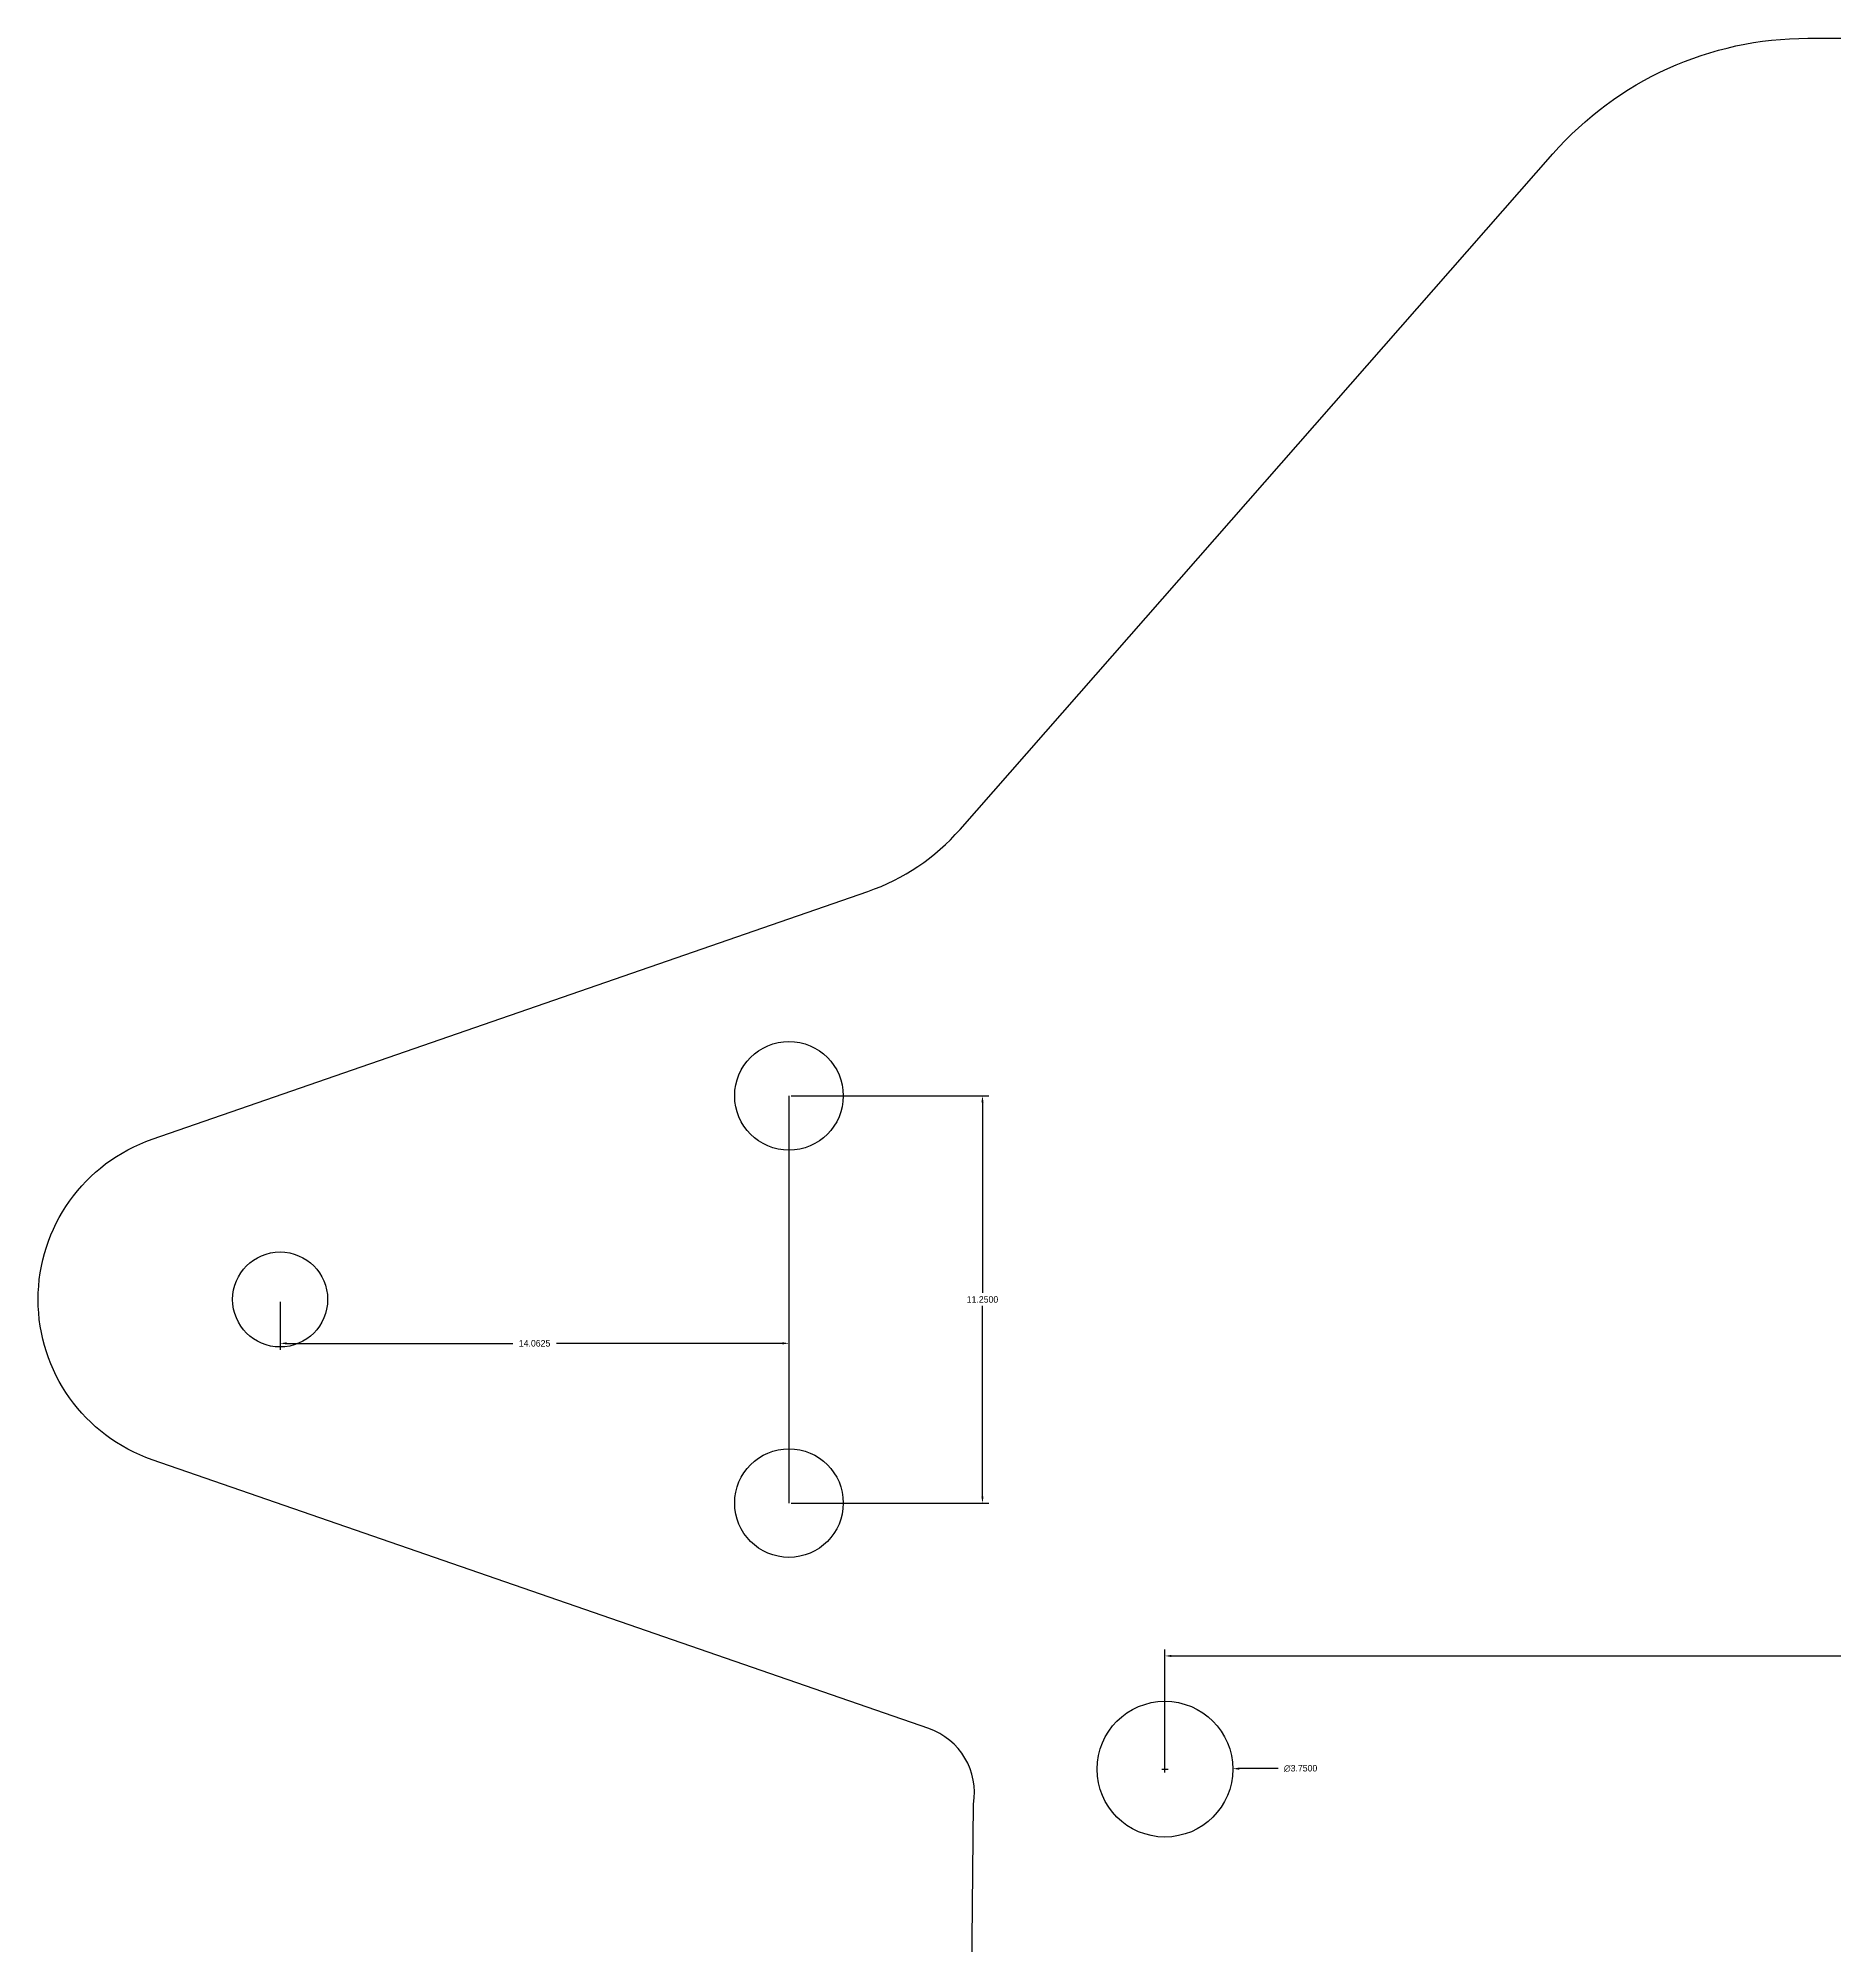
# Model space of a CAD drawing. Header units: millimetres. Extents: x 118 to 284, y -36 to 332.
# Drawn here: x 117.7 to 167.4, y 199.8 to 252.5 of the extents above; entities that cross this region are included whole.
import ezdxf

# ---------------------------------------------------------------- set-up
doc = ezdxf.new("R2010")
doc.units = ezdxf.units.MM
doc.header["$MEASUREMENT"] = 0
doc.layers.get('Defpoints').update_dxf_attribs({"color": 240})
doc.layers.add('参考线', color=180, linetype='Continuous')
doc.dimstyles.get("Standard").update_dxf_attribs({"dimtxt": 0.18, "dimasz": 0.18, "dimexe": 0.18, "dimexo": 0.0625, "dimgap": 0.09, "dimtad": 0, "dimtih": 1, "dimtoh": 1, "dimdec": 4, "dimzin": 0, "dimdsep": 46, "dimtxsty": 'Standard', "dimcen": 0.09, "dimadec": 0, "dimazin": 0, "dimtfac": 1, "dimtdec": 4, "dimtofl": 0, "dimtmove": 0, "dimatfit": 3, "dimfxl": 1, "dimtolj": 1, "dimtzin": 0, "dimarcsym": 0})

# ---------------------------------------------------------------- blocks, each defined once
blk = doc.blocks.new('*D12')
at = {"layer": 'Defpoints', "color": 0, "linetype": 'Continuous', "transparency": 16777216}
for p in [(147.009, 204.624), (150.759, 204.649)]:
    blk.add_point(p, dxfattribs=at)
at = {"layer": '参考线', "color": 0, "linetype": 'Continuous', "lineweight": -2, "transparency": 16777216}
for p, q in [((148.794, 204.637), (148.974, 204.637)), ((148.884, 204.547), (148.884, 204.727)), ((152.015, 204.657), (150.939, 204.65))]:
    blk.add_line(p, q, dxfattribs=at)
at = {"layer": '参考线', "color": 0, "linetype": 'Continuous', "transparency": 16777216}
blk.add_solid([(150.939, 204.68), (150.939, 204.62), (150.759, 204.649)], dxfattribs=at)
at = {"layer": '参考线', "color": 0, "linetype": 'Continuous', "transparency": 16777216, "insert": (152.633, 204.657), "char_height": 0.18, "attachment_point": 5}
blk.add_mtext('\\A1;∅3.7500', dxfattribs=at)
blk = doc.blocks.new('*D13')
at = {"layer": 'Defpoints', "color": 0, "linetype": 'Continuous', "transparency": 16777216}
for p in [(148.884, 207.764), (148.884, 204.637), (196.884, 204.637)]:
    blk.add_point(p, dxfattribs=at)
at = {"layer": '参考线', "color": 0, "linetype": 'Continuous', "lineweight": -2, "transparency": 16777216}
for p, q in [((148.884, 204.699), (148.884, 207.944)), ((149.064, 207.764), (172.263, 207.764)), ((196.704, 207.764), (173.506, 207.764)), ((196.884, 204.699), (196.884, 207.944))]:
    blk.add_line(p, q, dxfattribs=at)
at = {"layer": '参考线', "color": 0, "linetype": 'Continuous', "transparency": 16777216}
for points in [[(149.064, 207.794), (149.064, 207.734), (148.884, 207.764)], [(196.704, 207.794), (196.704, 207.734), (196.884, 207.764)]]:
    blk.add_solid(points, dxfattribs=at)
at = {"layer": '参考线', "color": 0, "linetype": 'Continuous', "transparency": 16777216, "insert": (172.884, 207.764), "char_height": 0.18, "attachment_point": 5}
blk.add_mtext('\\A1;48.0002', dxfattribs=at)
blk = doc.blocks.new('*D14')
at = {"layer": 'Defpoints', "color": 0, "linetype": 'Continuous', "transparency": 16777216}
for p in [(138.495, 223.237), (138.495, 211.987), (143.842, 211.987)]:
    blk.add_point(p, dxfattribs=at)
at = {"layer": '参考线', "color": 0, "linetype": 'Continuous', "lineweight": -2, "transparency": 16777216}
for p, q in [((138.557, 223.237), (144.022, 223.237)), ((143.842, 223.057), (143.842, 217.792)), ((143.842, 212.167), (143.842, 217.432)), ((138.557, 211.987), (144.022, 211.987))]:
    blk.add_line(p, q, dxfattribs=at)
at = {"layer": '参考线', "color": 0, "linetype": 'Continuous', "transparency": 16777216}
for points in [[(143.812, 223.057), (143.872, 223.057), (143.842, 223.237)], [(143.812, 212.167), (143.872, 212.167), (143.842, 211.987)]]:
    blk.add_solid(points, dxfattribs=at)
at = {"layer": '参考线', "color": 0, "linetype": 'Continuous', "transparency": 16777216, "insert": (143.842, 217.612), "char_height": 0.18, "attachment_point": 5}
blk.add_mtext('\\A1;11.2500', dxfattribs=at)
blk = doc.blocks.new('*D15')
at = {"layer": 'Defpoints', "color": 0, "linetype": 'Continuous', "transparency": 16777216}
for p in [(124.432, 217.612), (138.495, 217.612), (138.495, 216.4)]:
    blk.add_point(p, dxfattribs=at)
at = {"layer": '参考线', "color": 0, "linetype": 'Continuous', "lineweight": -2, "transparency": 16777216}
for p, q in [((124.432, 217.55), (124.432, 216.22)), ((138.495, 217.55), (138.495, 216.22)), ((124.612, 216.4), (130.859, 216.4)), ((138.315, 216.4), (132.068, 216.4))]:
    blk.add_line(p, q, dxfattribs=at)
at = {"layer": '参考线', "color": 0, "linetype": 'Continuous', "transparency": 16777216}
for points in [[(124.612, 216.43), (124.612, 216.37), (124.432, 216.4)], [(138.315, 216.43), (138.315, 216.37), (138.495, 216.4)]]:
    blk.add_solid(points, dxfattribs=at)
at = {"layer": '参考线', "color": 0, "linetype": 'Continuous', "transparency": 16777216, "insert": (131.464, 216.4), "char_height": 0.18, "attachment_point": 5}
blk.add_mtext('\\A1;14.0625', dxfattribs=at)

msp = doc.modelspace()

# ---------------------------------------------------------------- linework, layer by layer
msp.add_lwpolyline([(129.18653, 145.07641), (141.93482, 183.18004, 0.07846163), (143.48349, 192.40879), (143.59226, 203.67141, 0.36670759), (142.3569, 205.75734), (120.89938, 213.18259, -0.71213672), (120.89938, 222.04214), (140.675, 228.88537, 0.13004485), (143.22224, 230.59749), (159.60644, 249.26406, -0.215868), (166.65231, 252.4547), (178.68227, 252.4547), (195.55727, 252.4547), (207.58724, 252.4547, -0.215868), (214.63311, 249.26406), (231.0173, 230.59749, 0.13004485), (233.56455, 228.88537), (253.34017, 222.04214, -0.71213672), (253.34017, 213.18259), (231.88265, 205.75734, 0.36670759), (230.64729, 203.67141), (230.64729, 192.60077, 0.08160879), (232.22461, 183.00123), (245.01668, 145.12597, -0.08160879)], format="xyb")
for centre, radius in [((138.49477, 223.23737), 1.5), ((124.43227, 217.61237), 1.3125), ((138.49477, 211.98737), 1.5), ((148.88419, 204.63653), 1.875)]:
    msp.add_circle(centre, radius)
at = {"layer": '参考线', "linetype": 'Continuous'}
msp.add_line((138.49477, 223.23737), (138.49477, 211.98737), dxfattribs=at)

# ---------------------------------------------------------------- dimensions: what is measured, and where the dimension line sits
dim = msp.add_aligned_dim(p1=(138.49477, 223.23737), p2=(138.49477, 211.98737), distance=5.34765, dimstyle='Standard', dxfattribs=at)
dim.commit()
dim.dimension.update_dxf_attribs({"geometry": '*D14', "text_midpoint": (143.84243, 217.61237)})
for base, p1, p2, picture, middle in [((138.49477, 216.39988), (124.43227, 217.61237), (138.49477, 217.61237), '*D15', (131.46352, 216.39988)), ((148.88419, 207.76365), (196.88436, 204.63653), (148.88419, 204.63653), '*D13', (172.88427, 207.76365))]:
    dim = msp.add_linear_dim(base=base, p1=p1, p2=p2, dimstyle='Standard', dxfattribs=at)
    dim.commit()
    dim.dimension.update_dxf_attribs({"geometry": picture, "text_midpoint": middle})
dim = msp.add_diameter_dim_2p(p1=(147.00923, 204.62415), p2=(150.75915, 204.64892), dimstyle='Standard', dxfattribs=at)
dim.commit()
dim.dimension.update_dxf_attribs({"geometry": '*D12', "text_midpoint": (152.0155, 204.65721), "dimtype": 163})

doc.saveas('drawing.dxf')
